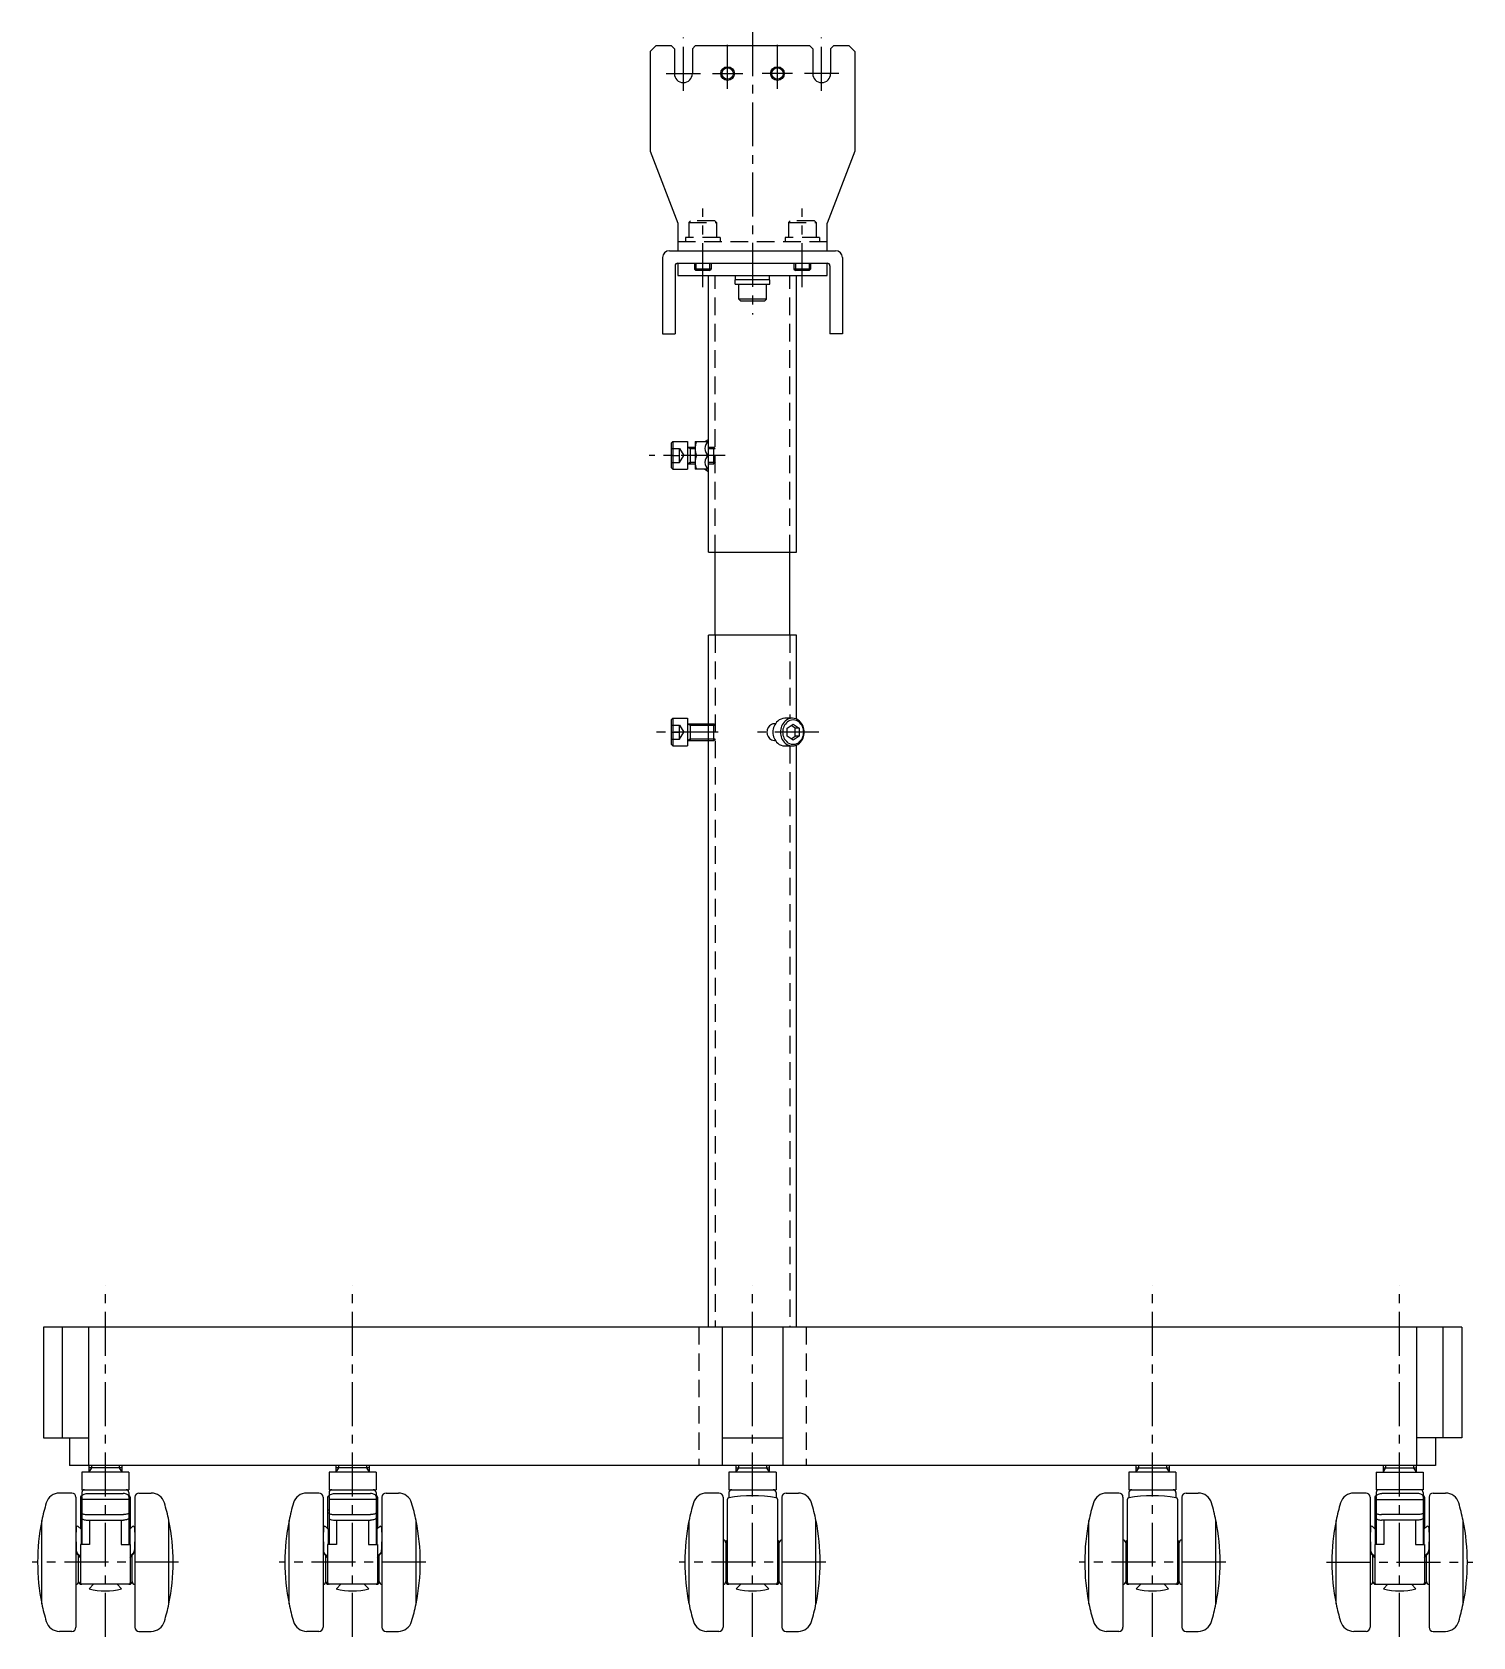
# Model space of a CAD drawing. Extents: x 0 to 1216, y -8 to 1193.
# Drawn here: x 695 to 1216, y 38 to 618 of the extents above; entities that cross this region are included whole.
import ezdxf

# ---------------------------------------------------------------- set-up
doc = ezdxf.new("R2010")
doc.units = 0
doc.header["$LTSCALE"] = 0.5
doc.linetypes.add('CENTER', pattern=[50.8, 31.75, -6.35, 6.35, -6.35])
doc.linetypes.add('DASHED', pattern=[19.05, 12.7, -6.35])
doc.layers.get('0').update_dxf_attribs({"linetype": 'CONTINUOUS'})
doc.layers.add('CENTER', color=1, linetype='CENTER')

msp = doc.modelspace()

# ---------------------------------------------------------------- linework, layer by layer
at = {"color": 7, "linetype": 'CONTINUOUS'}
for p, q in [((918.76, 611), (920.76, 613)), ((918.76, 611), (918.76, 575)), ((926.51, 613), (920.76, 613)), ((926.51, 613), (927.51, 612)), ((927.51, 612), (927.51, 603)), ((935.01, 613), (934.01, 612)), ((934.01, 612), (934.01, 603)), ((976.51, 613), (935.01, 613)), ((976.51, 613), (977.51, 612)), ((977.51, 612), (977.51, 603)), ((985.01, 613), (984.01, 612)), ((984.01, 612), (984.01, 603)), ((990.76, 613), (985.01, 613)), ((992.76, 611), (990.76, 613)), ((992.76, 611), (992.76, 575)), ((918.76, 575), (928.76, 549)), ((992.76, 575), (982.76, 549)), ((928.76, 549), (928.76, 539)), ((982.76, 539), (982.76, 549)), ((923.26, 536.5), (923.26, 509)), ((925.76, 539), (985.76, 539)), ((928.76, 539), (982.76, 539)), ((928.76, 534.5), (982.76, 534.5)), ((928.76, 534.5), (928.76, 530)), ((934.76, 534.5), (934.76, 532.34)), ((940.76, 534.5), (940.76, 532.34)), ((970.76, 534.5), (970.76, 532.34)), ((976.76, 534.5), (976.76, 532.34)), ((982.76, 530), (982.76, 534.5)), ((988.26, 536.5), (988.26, 509)), ((927.76, 533.5), (927.76, 509)), ((928.76, 530), (982.76, 530)), ((940.76, 532.34), (934.76, 532.34)), ((934.76, 532.34), (935.3, 531.8)), ((940.22, 531.8), (935.3, 531.8)), ((939.86, 430), (939.86, 530)), ((940.22, 531.8), (940.76, 532.34)), ((962.01, 528.5), (949.51, 528.5)), ((949.51, 526.9), (949.51, 528.5)), ((949.66, 528.5), (949.66, 530)), ((961.86, 528.5), (961.86, 530)), ((962.01, 526.9), (962.01, 528.5)), ((976.76, 532.34), (970.76, 532.34)), ((970.76, 532.34), (971.3, 531.8)), ((976.22, 531.8), (971.3, 531.8)), ((971.66, 430), (971.66, 530)), ((976.22, 531.8), (976.76, 532.34)), ((983.76, 533.5), (983.76, 509)), ((949.51, 526.9), (962.01, 526.9)), ((950.76, 521.5), (950.76, 526.9)), ((960.76, 521.5), (960.76, 526.9)), ((950.76, 521.5), (951.36, 520.9)), ((960.76, 521.5), (950.76, 521.5)), ((951.36, 520.9), (960.16, 520.9)), ((960.16, 520.9), (960.76, 521.5)), ((923.26, 509), (927.76, 509)), ((988.26, 509), (983.76, 509)), ((926.91, 470), (926.31, 469.4)), ((926.91, 470), (926.91, 460)), ((926.91, 470), (932.31, 470)), ((932.31, 470), (932.31, 460)), ((935.06, 470), (935.06, 460)), ((935.06, 470), (939.86, 470)), ((938.52, 470), (939.86, 470.77)), ((926.31, 469.4), (926.31, 460.6)), ((932.31, 468), (935.06, 468)), ((933.25, 468), (933.25, 462)), ((939.86, 465), (935.5, 465)), ((926.91, 460), (926.31, 460.6)), ((926.91, 460), (932.31, 460)), ((932.31, 462), (935.06, 462)), ((939.86, 460), (935.06, 460)), ((938.52, 460), (939.86, 459.23)), ((939.86, 430), (971.66, 430)), ((942.31, 400), (942.31, 430.5)), ((969.21, 400), (969.21, 430.5)), ((971.66, 400), (939.86, 400)), ((939.86, 150), (939.86, 400)), ((939.86, 150), (939.86, 400)), ((971.66, 369.69), (971.66, 400)), ((926.91, 370), (926.31, 369.4)), ((926.31, 369.4), (926.31, 360.6)), ((926.91, 370), (926.91, 360)), ((926.91, 370), (932.31, 370)), ((932.31, 370), (932.31, 360)), ((932.31, 368), (939.86, 368)), ((933.25, 368), (933.25, 362)), ((964.04, 368), (963.69, 368)), ((970.16, 370), (967.46, 370)), ((968.3, 366.44), (970.46, 367.89)), ((968.3, 363.56), (968.3, 366.44)), ((971.13, 366.44), (969.71, 367.39)), ((970.46, 367.89), (972.63, 366.44)), ((972.63, 366.44), (971.13, 366.44)), ((971.13, 363.56), (971.13, 366.44)), ((972.63, 366.44), (972.63, 363.56)), ((926.91, 360), (926.31, 360.6)), ((926.91, 360), (932.31, 360)), ((932.31, 362), (939.86, 362)), ((963.69, 362), (964.04, 362)), ((967.46, 360), (970.16, 360)), ((970.46, 362.11), (968.3, 363.56)), ((969.71, 362.61), (971.13, 363.56)), ((972.63, 363.56), (970.46, 362.11)), ((972.63, 363.56), (971.13, 363.56)), ((971.66, 150), (971.66, 360.31)), ((699.38, 150), (699.38, 110)), ((1212.14, 150), (699.38, 150)), ((706.18, 150), (706.18, 110)), ((715.69, 150), (715.69, 100)), ((944.76, 150), (944.76, 100)), ((966.76, 150), (966.76, 100)), ((1195.83, 150), (1195.83, 100)), ((1205.34, 150), (1205.34, 110)), ((1212.14, 150), (1212.14, 110)), ((699.38, 110), (715.69, 110)), ((708.89, 110), (708.89, 100)), ((944.76, 110), (966.76, 110)), ((1212.14, 110), (1195.83, 110)), ((1202.63, 110), (1202.63, 100)), ((1202.63, 100), (708.89, 100)), ((715.8, 100), (715.8, 97.5)), ((727.8, 99.14), (715.8, 99.14)), ((727.8, 100), (727.8, 97.5)), ((805.16, 100), (805.16, 97.5)), ((817.16, 99.14), (805.16, 99.14)), ((817.16, 100), (817.16, 97.5)), ((949.76, 100), (949.76, 97.5)), ((949.76, 99.14), (961.76, 99.14)), ((961.76, 100), (961.76, 97.5)), ((1094.35, 100), (1094.35, 97.5)), ((1094.35, 99.14), (1106.35, 99.14)), ((1106.35, 100), (1106.35, 97.5)), ((1183.72, 100), (1183.72, 97.5)), ((1183.72, 99.14), (1195.72, 99.14)), ((1195.72, 100), (1195.72, 97.5)), ((730.3, 97.5), (713.3, 97.5)), ((713.3, 97.5), (713.3, 91.2)), ((730.3, 97.5), (730.3, 91.2)), ((819.66, 97.5), (802.66, 97.5)), ((802.66, 97.5), (802.66, 91.2)), ((819.66, 97.5), (819.66, 91.2)), ((964.26, 97.5), (947.26, 97.5)), ((947.26, 97.5), (947.26, 91.2)), ((964.26, 97.5), (964.26, 91.2)), ((1108.85, 97.5), (1091.85, 97.5)), ((1091.85, 97.5), (1091.85, 91.2)), ((1108.85, 97.5), (1108.85, 91.2)), ((1181.22, 97.5), (1198.22, 97.5)), ((1181.22, 97.5), (1181.22, 91.2)), ((1198.22, 97.5), (1198.22, 91.2)), ((709.65, 90), (705.23, 90)), ((711.15, 88.5), (711.15, 41.5)), ((712.8, 88.5), (712.8, 77.16)), ((713.3, 91.2), (730.3, 91.2)), ((713.3, 90.2), (713.3, 89)), ((713.35, 89), (713.3, 89)), ((713.3, 88.77), (713.3, 71.42)), ((730.3, 87.68), (713.3, 87.68)), ((715.3, 89.81), (728.3, 89.81)), ((730.25, 89), (730.3, 89)), ((730.3, 90.2), (730.3, 89)), ((730.3, 88.77), (730.3, 71.42)), ((730.8, 88.5), (730.8, 77.16)), ((732.45, 88.5), (732.45, 41.5)), ((733.95, 90), (738.37, 90)), ((799.01, 90), (794.59, 90)), ((800.51, 88.5), (800.51, 41.5)), ((802.16, 88.5), (802.16, 77.16)), ((802.66, 91.2), (819.66, 91.2)), ((802.66, 90.2), (802.66, 89)), ((802.71, 89), (802.66, 89)), ((802.66, 88.77), (802.66, 71.42)), ((819.66, 87.68), (802.66, 87.68)), ((804.66, 89.81), (817.66, 89.81)), ((819.61, 89), (819.66, 89)), ((819.66, 90.2), (819.66, 89)), ((819.66, 88.77), (819.66, 71.42)), ((820.16, 88.5), (820.16, 77.16)), ((821.81, 88.5), (821.81, 41.5)), ((823.31, 90), (827.73, 90)), ((943.61, 90), (939.19, 90)), ((945.11, 88.5), (945.11, 41.5)), ((946.76, 57.5), (946.76, 87.76)), ((947.26, 91.2), (964.26, 91.2)), ((947.26, 90.2), (947.26, 88.27)), ((964.26, 90.2), (964.26, 88.27)), ((964.76, 87.76), (964.76, 57.5)), ((966.41, 88.5), (966.41, 41.5)), ((967.91, 90), (972.33, 90)), ((1088.2, 90), (1083.79, 90)), ((1089.7, 88.5), (1089.7, 41.5)), ((1091.35, 57.5), (1091.35, 87.76)), ((1091.85, 91.2), (1108.85, 91.2)), ((1091.85, 90.2), (1091.85, 88.27)), ((1108.85, 90.2), (1108.85, 88.27)), ((1109.35, 87.76), (1109.35, 57.5)), ((1111, 88.5), (1111, 41.5)), ((1112.5, 90), (1116.92, 90)), ((1177.57, 90), (1173.15, 90)), ((1179.07, 88.5), (1179.07, 41.5)), ((1180.72, 88.5), (1180.72, 77.16)), ((1198.22, 91.2), (1181.22, 91.2)), ((1181.22, 90.2), (1181.22, 89)), ((1181.27, 89), (1181.22, 89)), ((1181.22, 88.77), (1181.22, 71.42)), ((1181.22, 87.68), (1198.22, 87.68)), ((1196.22, 89.81), (1183.22, 89.81)), ((1198.17, 89), (1198.22, 89)), ((1198.22, 90.2), (1198.22, 89)), ((1198.22, 88.77), (1198.22, 71.42)), ((1198.72, 88.5), (1198.72, 77.16)), ((1200.37, 88.5), (1200.37, 41.5)), ((1201.87, 90), (1206.29, 90)), ((712.8, 83.92), (713.3, 83.92)), ((712.8, 82.83), (713.3, 82.83)), ((715.27, 82.2), (728.33, 82.2)), ((730.8, 83.92), (730.3, 83.92)), ((730.8, 82.83), (730.3, 82.83)), ((802.16, 83.92), (802.66, 83.92)), ((802.16, 82.83), (802.66, 82.83)), ((804.63, 82.2), (817.69, 82.2)), ((820.16, 83.92), (819.66, 83.92)), ((820.16, 82.83), (819.66, 82.83)), ((1180.72, 83.92), (1181.22, 83.92)), ((1180.72, 82.83), (1181.22, 82.83)), ((1196.25, 82.2), (1183.19, 82.2)), ((1198.72, 83.92), (1198.22, 83.92)), ((1198.72, 82.83), (1198.22, 82.83)), ((698.85, 80), (698.83, 80)), ((698.85, 49.9), (698.85, 80.1)), ((711.3, 75.83), (711.15, 75.83)), ((711.3, 77.59), (711.3, 75.83)), ((711.3, 77.59), (711.3, 75.83)), ((711.96, 77.89), (713, 76.98)), ((713, 76.98), (713, 71.42)), ((713.3, 76.98), (713, 76.98)), ((715.27, 80.21), (728.33, 80.21)), ((716.05, 80.21), (716.05, 71.42)), ((727.55, 80.21), (727.55, 71.42)), ((730.3, 76.98), (730.6, 76.98)), ((731.63, 77.89), (730.6, 76.98)), ((730.6, 76.98), (730.6, 71.42)), ((732.3, 77.59), (732.3, 75.83)), ((732.3, 77.59), (732.3, 75.83)), ((732.3, 75.83), (732.45, 75.83)), ((744.75, 49.9), (744.75, 80.1)), ((744.75, 80), (744.77, 80)), ((788.21, 80), (788.19, 80)), ((788.21, 49.9), (788.21, 80.1)), ((800.66, 75.83), (800.51, 75.83)), ((800.66, 77.59), (800.66, 75.83)), ((800.66, 77.59), (800.66, 75.83)), ((801.33, 77.89), (802.36, 76.98)), ((802.36, 76.98), (802.36, 71.42)), ((802.66, 76.98), (802.36, 76.98)), ((804.63, 80.21), (817.69, 80.21)), ((805.41, 80.21), (805.41, 71.42)), ((816.91, 80.21), (816.91, 71.42)), ((819.66, 76.98), (819.96, 76.98)), ((821, 77.89), (819.96, 76.98)), ((819.96, 76.98), (819.96, 71.42)), ((821.66, 77.59), (821.66, 75.83)), ((821.66, 77.59), (821.66, 75.83)), ((821.66, 75.83), (821.81, 75.83)), ((834.11, 49.9), (834.11, 80.1)), ((834.11, 80), (834.13, 80)), ((932.81, 80), (932.79, 80)), ((932.81, 49.9), (932.81, 80.1)), ((978.71, 49.9), (978.71, 80.1)), ((978.71, 80), (978.73, 80)), ((1077.4, 80), (1077.38, 80)), ((1077.4, 49.9), (1077.4, 80.1)), ((1123.3, 49.9), (1123.3, 80.1)), ((1123.3, 80), (1123.32, 80)), ((1166.77, 80), (1166.75, 80)), ((1166.77, 49.9), (1166.77, 80.1)), ((1179.22, 75.83), (1179.07, 75.83)), ((1179.22, 77.59), (1179.22, 75.83)), ((1179.22, 77.59), (1179.22, 75.83)), ((1179.88, 77.89), (1180.92, 76.98)), ((1180.92, 76.98), (1180.92, 71.42)), ((1181.22, 76.98), (1180.92, 76.98)), ((1196.25, 80.21), (1183.19, 80.21)), ((1183.97, 80.21), (1183.97, 71.42)), ((1195.47, 80.21), (1195.47, 71.42)), ((1198.22, 76.98), (1198.52, 76.98)), ((1199.55, 77.89), (1198.52, 76.98)), ((1198.52, 76.98), (1198.52, 71.42)), ((1200.22, 77.59), (1200.22, 75.83)), ((1200.22, 77.59), (1200.22, 75.83)), ((1200.22, 75.83), (1200.37, 75.83)), ((1212.67, 49.9), (1212.67, 80.1)), ((1212.67, 80), (1212.69, 80)), ((711.15, 72.37), (711.3, 72.37)), ((711.3, 71.77), (711.15, 71.77)), ((711.3, 72.37), (711.3, 69.2)), ((712.8, 71.42), (712.8, 57.5)), ((716.05, 71.42), (712.8, 71.42)), ((727.55, 71.42), (730.8, 71.42)), ((730.8, 71.42), (730.8, 57.5)), ((732.3, 72.37), (732.3, 69.2)), ((732.45, 72.37), (732.3, 72.37)), ((732.3, 71.77), (732.45, 71.77)), ((800.51, 72.37), (800.66, 72.37)), ((800.66, 71.77), (800.51, 71.77)), ((800.66, 72.37), (800.66, 69.2)), ((802.16, 71.42), (802.16, 57.5)), ((805.41, 71.42), (802.16, 71.42)), ((816.91, 71.42), (820.16, 71.42)), ((820.16, 71.42), (820.16, 57.5)), ((821.66, 72.37), (821.66, 69.2)), ((821.81, 72.37), (821.66, 72.37)), ((821.66, 71.77), (821.81, 71.77)), ((946.11, 72), (946.11, 58)), ((965.41, 58), (965.41, 72)), ((1090.7, 72), (1090.7, 58)), ((1110, 58), (1110, 72)), ((1179.07, 72.37), (1179.22, 72.37)), ((1179.22, 71.77), (1179.07, 71.77)), ((1179.22, 72.37), (1179.22, 69.2)), ((1180.72, 71.42), (1180.72, 57.5)), ((1183.97, 71.42), (1180.72, 71.42)), ((1195.47, 71.42), (1198.72, 71.42)), ((1198.72, 71.42), (1198.72, 57.5)), ((1200.22, 72.37), (1200.22, 69.2)), ((1200.37, 72.37), (1200.22, 72.37)), ((1200.22, 71.77), (1200.37, 71.77)), ((711.3, 68.52), (711.3, 69.52)), ((712.8, 66.67), (711.3, 68.52)), ((711.81, 68.07), (712.8, 67.2)), ((712.15, 58), (712.15, 67.47)), ((730.8, 66.67), (732.3, 68.52)), ((731.79, 68.07), (730.8, 67.2)), ((731.45, 58), (731.45, 67.47)), ((732.3, 68.52), (732.3, 69.52)), ((800.66, 68.52), (800.66, 69.52)), ((802.16, 66.67), (800.66, 68.52)), ((801.17, 68.07), (802.16, 67.2)), ((801.51, 58), (801.51, 67.47)), ((820.16, 66.67), (821.66, 68.52)), ((821.16, 68.07), (820.16, 67.2)), ((820.81, 58), (820.81, 67.47)), ((821.66, 68.52), (821.66, 69.52)), ((1179.22, 68.52), (1179.22, 69.52)), ((1180.72, 66.67), (1179.22, 68.52)), ((1179.73, 68.07), (1180.72, 67.2)), ((1180.07, 58), (1180.07, 67.47)), ((1198.72, 66.67), (1200.22, 68.52)), ((1199.71, 68.07), (1198.72, 67.2)), ((1199.37, 58), (1199.37, 67.47)), ((1200.22, 68.52), (1200.22, 69.52)), ((730.45, 57), (713.15, 57)), ((717.55, 57), (715.94, 55.39)), ((727.65, 55.39), (726.05, 57)), ((819.81, 57), (802.51, 57)), ((806.91, 57), (805.31, 55.39)), ((817.02, 55.39), (815.41, 57)), ((964.41, 57), (947.11, 57)), ((951.51, 57), (949.9, 55.39)), ((961.61, 55.39), (960.01, 57)), ((1109, 57), (1091.7, 57)), ((1096.1, 57), (1094.5, 55.39)), ((1106.21, 55.39), (1104.6, 57)), ((1181.07, 57), (1198.37, 57)), ((1183.86, 55.39), (1185.47, 57)), ((1193.97, 57), (1195.57, 55.39)), ((932.81, 49.9), (932.81, 50)), ((932.81, 49.9), (932.81, 50)), ((978.71, 49.9), (978.71, 50)), ((1077.4, 49.9), (1077.4, 50)), ((1077.4, 49.9), (1077.4, 50)), ((1123.3, 49.9), (1123.3, 50)), ((709.65, 40), (705.23, 40)), ((733.95, 40), (738.37, 40)), ((799.01, 40), (794.59, 40)), ((823.31, 40), (827.73, 40)), ((943.61, 40), (939.19, 40)), ((967.91, 40), (972.33, 40)), ((1088.2, 40), (1083.79, 40)), ((1112.5, 40), (1116.92, 40)), ((1177.57, 40), (1173.15, 40)), ((1201.87, 40), (1206.29, 40))]:
    msp.add_line(p, q, dxfattribs=at)
at = {"color": 3, "linetype": 'DASHED'}
for p, q in [((933.36, 549.8), (932.76, 549.2)), ((932.76, 549.2), (932.76, 543.8)), ((932.76, 549.2), (942.76, 549.2)), ((942.16, 549.8), (933.36, 549.8)), ((942.16, 549.8), (942.76, 549.2)), ((942.76, 549.2), (942.76, 543.8)), ((969.36, 549.8), (968.76, 549.2)), ((968.76, 549.2), (968.76, 543.8)), ((968.76, 549.2), (978.76, 549.2)), ((978.16, 549.8), (969.36, 549.8)), ((978.16, 549.8), (978.76, 549.2)), ((978.76, 549.2), (978.76, 543.8)), ((982.76, 542.2), (928.76, 542.2)), ((944.01, 543.8), (931.51, 543.8)), ((931.51, 543.8), (931.51, 542.2)), ((944.01, 543.8), (944.01, 542.2)), ((980.01, 543.8), (967.51, 543.8)), ((967.51, 543.8), (967.51, 542.2)), ((980.01, 543.8), (980.01, 542.2)), ((942.31, 430), (942.31, 530)), ((969.21, 430), (969.21, 530)), ((926.31, 467.5), (929.31, 467.5)), ((926.31, 465), (929.31, 465)), ((929.31, 467.5), (930.97, 465)), ((929.31, 462.5), (929.31, 467.5)), ((929.31, 462.5), (930.97, 465)), ((939.86, 468), (941.77, 468)), ((939.86, 467.46), (942.31, 467.46)), ((941.77, 462), (941.77, 468)), ((942.31, 467.46), (941.77, 468)), ((926.31, 462.5), (929.31, 462.5)), ((939.86, 462.54), (942.31, 462.54)), ((939.86, 462), (941.77, 462)), ((942.31, 462.54), (941.77, 462)), ((942.31, 400), (942.31, 150)), ((969.21, 400), (969.21, 370)), ((926.31, 367.5), (929.31, 367.5)), ((929.31, 367.5), (930.97, 365)), ((929.31, 362.5), (929.31, 367.5)), ((939.86, 368), (941.77, 368)), ((939.86, 367.46), (942.31, 367.46)), ((941.77, 362), (941.77, 368)), ((942.31, 367.46), (941.77, 368)), ((926.31, 365), (929.31, 365)), ((926.31, 362.5), (929.31, 362.5)), ((929.31, 362.5), (930.97, 365)), ((939.86, 362.54), (942.31, 362.54)), ((939.86, 362), (941.77, 362)), ((942.31, 362.54), (941.77, 362)), ((969.21, 360), (969.21, 150)), ((936.41, 150), (936.41, 100)), ((975.11, 150), (975.11, 100))]:
    msp.add_line(p, q, dxfattribs=at)
at = {"color": 3, "linetype": 'CONTINUOUS'}
for p, q in [((935.3, 534.5), (935.3, 531.8)), ((940.22, 534.5), (940.22, 531.8)), ((971.3, 534.5), (971.3, 531.8)), ((976.22, 534.5), (976.22, 531.8)), ((932.31, 468), (933.25, 467.46)), ((933.25, 467.46), (935.06, 467.46)), ((932.31, 462), (933.25, 462.54)), ((933.25, 462.54), (935.06, 462.54)), ((932.31, 368), (933.25, 367.46)), ((933.25, 367.46), (939.86, 367.46)), ((932.31, 362), (933.25, 362.54)), ((933.25, 362.54), (939.86, 362.54)), ((716.75, 99.14), (715.8, 97.5)), ((716.75, 100), (716.75, 99.14)), ((726.85, 100), (726.85, 99.14)), ((726.85, 99.14), (727.8, 97.5)), ((806.11, 99.14), (805.16, 97.5)), ((806.11, 100), (806.11, 99.14)), ((816.22, 100), (816.22, 99.14)), ((816.22, 99.14), (817.16, 97.5)), ((950.7, 99.14), (949.76, 97.5)), ((950.7, 100), (950.7, 99.14)), ((960.81, 100), (960.81, 99.14)), ((960.81, 99.14), (961.76, 97.5)), ((1095.3, 99.14), (1094.35, 97.5)), ((1095.3, 100), (1095.3, 99.14)), ((1105.41, 100), (1105.41, 99.14)), ((1105.41, 99.14), (1106.35, 97.5)), ((1184.66, 99.14), (1183.72, 97.5)), ((1184.66, 100), (1184.66, 99.14)), ((1194.77, 100), (1194.77, 99.14)), ((1194.77, 99.14), (1195.72, 97.5))]:
    msp.add_line(p, q, dxfattribs=at)
at = {"color": 7, "linetype": 'CONTINUOUS'}
for points in [[(713.3, 88.77, -0.170626), (713.42, 89.13, -0.104905), (713.88, 89.5, -0.066591), (714.49, 89.72, -0.052734), (715.3, 89.81, -0.052734)], [(730.3, 88.77, 0.170626), (730.17, 89.13, 0.104905), (729.71, 89.5, 0.066591), (729.11, 89.72, 0.052734), (728.3, 89.81, 0.052734)], [(802.66, 88.77, -0.170626), (802.79, 89.13, -0.104905), (803.25, 89.5, -0.066591), (803.86, 89.72, -0.052734), (804.66, 89.81, -0.052734)], [(819.66, 88.77, 0.170626), (819.54, 89.13, 0.104905), (819.08, 89.5, 0.066591), (818.47, 89.72, 0.052734), (817.66, 89.81, 0.052734)], [(1181.22, 88.77, -0.170626), (1181.34, 89.13, -0.104905), (1181.8, 89.5, -0.066591), (1182.41, 89.72, -0.052734), (1183.22, 89.81, -0.052734)], [(1198.22, 88.77, 0.170626), (1198.09, 89.13, 0.104905), (1197.63, 89.5, 0.066591), (1197.03, 89.72, 0.052734), (1196.22, 89.81, 0.052734)], [(713.3, 82.85, 0.228357), (713.39, 82.65, 0.088729), (713.88, 82.39, 0.045761), (714.46, 82.26, 0.033978), (715.27, 82.2, 0.033978)], [(730.3, 82.85, -0.228357), (730.2, 82.65, -0.088729), (729.72, 82.39, -0.045761), (729.13, 82.26, -0.033978), (728.33, 82.2, -0.033978)], [(802.66, 82.85, 0.228357), (802.76, 82.65, 0.088729), (803.24, 82.39, 0.045761), (803.83, 82.26, 0.033978), (804.63, 82.2, 0.033978)], [(819.66, 82.85, -0.228357), (819.57, 82.65, -0.088729), (819.09, 82.39, -0.045761), (818.5, 82.26, -0.033978), (817.69, 82.2, -0.033978)], [(1181.22, 82.85, 0.228357), (1181.31, 82.65, 0.088729), (1181.79, 82.39, 0.045761), (1182.38, 82.26, 0.033978), (1183.19, 82.2, 0.033978)], [(1198.22, 82.85, -0.228357), (1198.12, 82.65, -0.088729), (1197.64, 82.39, -0.045761), (1197.05, 82.26, -0.033978), (1196.25, 82.2, -0.033978)], [(713.3, 80.86, 0.228357), (713.39, 80.66, 0.088729), (713.88, 80.4, 0.045761), (714.46, 80.27, 0.033978), (715.27, 80.21, 0.033978)], [(730.3, 80.86, -0.228357), (730.2, 80.66, -0.088729), (729.72, 80.4, -0.045761), (729.13, 80.27, -0.033978), (728.33, 80.21, -0.033978)], [(802.66, 80.86, 0.228357), (802.76, 80.66, 0.088729), (803.24, 80.4, 0.045761), (803.83, 80.27, 0.033978), (804.63, 80.21, 0.033978)], [(819.66, 80.86, -0.228357), (819.57, 80.66, -0.088729), (819.09, 80.4, -0.045761), (818.5, 80.27, -0.033978), (817.69, 80.21, -0.033978)], [(1181.22, 80.86, 0.228357), (1181.31, 80.66, 0.088729), (1181.79, 80.4, 0.045761), (1182.38, 80.27, 0.033978), (1183.19, 80.21, 0.033978)], [(1198.22, 80.86, -0.228357), (1198.12, 80.66, -0.088729), (1197.64, 80.4, -0.045761), (1197.05, 80.27, -0.033978), (1196.25, 80.21, -0.033978)]]:
    msp.add_lwpolyline(points, format="xyb", dxfattribs=at)
at = {"color": 3, "linetype": 'CONTINUOUS'}
for centre in [(946.76, 603), (964.76, 603)]:
    msp.add_circle(centre, 2.5, dxfattribs=at)
at = {"color": 7, "linetype": 'CONTINUOUS'}
for centre in [(946.76, 603), (964.76, 603)]:
    msp.add_circle(centre, 2.07, dxfattribs=at)
for centre, radius, start, end in [((930.76, 603), 3.25, 180, 0), ((980.76, 603), 3.25, 180, 0), ((925.76, 536.5), 2.5, 90, 180), ((928.76, 533.5), 1, 90, 180), ((982.76, 533.5), 1, 0, 90), ((985.76, 536.5), 2.5, 360, 90), ((942.28, 467.5), 7.22, 159.74384, 200.25616), ((941.52, 467.5), 3, 123.62573, 236.37427), ((942.28, 462.5), 7.22, 159.74384, 200.25616), ((941.52, 462.5), 3, 123.62573, 236.37427), ((964.07, 365), 3.12, 117.71194, 242.28806), ((963.69, 365.47), 2.53, 90, 115.05847), ((968.56, 365), 5.43, 132.53954, 227.46046), ((967.46, 366.19), 3.81, 90, 132.49644), ((971.26, 365), 5.43, 132.53954, 227.46046), ((971.43, 365), 4.78, 129.5549, 230.4451), ((970.16, 366.19), 3.81, 47.50356, 132.49644), ((970.46, 366.04), 3.36, 48.49406, 131.50594), ((969.49, 365), 4.78, 309.5549, 50.4451), ((969.06, 365), 5.43, 312.53954, 47.46046), ((963.69, 364.53), 2.53, 244.94153, 270), ((967.46, 363.81), 3.81, 227.50356, 270), ((970.16, 363.81), 3.81, 227.50356, 312.49644), ((970.46, 363.96), 3.36, 224.58597, 315.41403), ((705.23, 85), 5, 90, 163.39845), ((709.65, 88.5), 1.5, 0, 90), ((713.3, 88.5), 0.5, 90, 180), ((714.3, 90.2), 1, 90, 180), ((729.3, 90.2), 1, 0, 90), ((730.3, 88.5), 0.5, 0, 90), ((733.95, 88.5), 1.5, 90, 180), ((738.37, 85), 5, 16.60155, 90), ((794.59, 85), 5, 90, 163.39845), ((799.01, 88.5), 1.5, 0, 90), ((802.66, 88.5), 0.5, 90, 180), ((803.66, 90.2), 1, 90, 180), ((818.66, 90.2), 1, 0, 90), ((819.66, 88.5), 0.5, 0, 90), ((823.31, 88.5), 1.5, 90, 180), ((827.73, 85), 5, 16.60155, 90), ((939.19, 85), 5, 90, 163.39845), ((943.61, 88.5), 1.5, 0, 90), ((947.26, 87.76), 0.5, 99.88767, 180), ((955.76, 39), 50, 80.11233, 99.88767), ((948.26, 90.2), 1, 90, 180), ((963.26, 90.2), 1, 0, 90), ((964.26, 87.76), 0.5, 0, 80.11233), ((967.91, 88.5), 1.5, 90, 180), ((972.33, 85), 5, 16.60155, 90), ((1083.79, 85), 5, 90, 163.39845), ((1088.2, 88.5), 1.5, 0, 90), ((1091.85, 87.76), 0.5, 99.88767, 180), ((1100.35, 39), 50, 80.11233, 99.88767), ((1092.85, 90.2), 1, 90, 180), ((1107.85, 90.2), 1, 0, 90), ((1108.85, 87.76), 0.5, 0, 80.11233), ((1112.5, 88.5), 1.5, 90, 180), ((1116.92, 85), 5, 16.60155, 90), ((1173.15, 85), 5, 90, 163.39845), ((1177.57, 88.5), 1.5, 0, 90), ((1181.22, 88.5), 0.5, 90, 180), ((1182.22, 90.2), 1, 90, 180), ((1197.22, 90.2), 1, 0, 90), ((1198.22, 88.5), 0.5, 0, 90), ((1201.87, 88.5), 1.5, 90, 180), ((1206.29, 85), 5, 16.60155, 90), ((772.31, 65), 75, 163.39845, 168.38506), ((671.28, 65), 75, 11.61494, 16.60155), ((861.68, 65), 75, 163.39845, 168.38506), ((760.65, 65), 75, 11.61494, 16.60155), ((1006.27, 65), 75, 163.39845, 168.38506), ((905.24, 65), 75, 11.61494, 16.60155), ((1150.87, 65), 75, 163.39845, 168.38506), ((1049.84, 65), 75, 11.61494, 16.60155), ((1240.23, 65), 75, 163.39845, 168.38506), ((1139.2, 65), 75, 11.61494, 16.60155), ((772.31, 65), 75, 168.46304, 191.53696), ((711.7, 77.59), 0.4, 48.57633, 180), ((731.9, 77.59), 0.4, 0, 131.42367), ((671.28, 65), 75, 348.46304, 11.53696), ((861.68, 65), 75, 168.46304, 191.53696), ((801.06, 77.59), 0.4, 48.57633, 180), ((821.26, 77.59), 0.4, 0, 131.42367), ((760.65, 65), 75, 348.46304, 11.53696), ((1006.27, 65), 75, 168.46304, 191.53696), ((905.24, 65), 75, 348.46304, 11.53696), ((1150.87, 65), 75, 168.46304, 191.53696), ((1049.84, 65), 75, 348.46304, 11.53696), ((1240.23, 65), 75, 168.46304, 191.53696), ((1179.62, 77.59), 0.4, 48.57633, 180), ((1199.82, 77.59), 0.4, 0, 131.42367), ((1139.2, 65), 75, 348.46304, 11.53696), ((945.11, 72), 1, 0, 90), ((947.11, 72), 1, 110.48732, 180), ((964.41, 72), 1, 0, 69.51268), ((966.41, 72), 1, 90, 180), ((1089.7, 72), 1, 0, 90), ((1091.7, 72), 1, 110.48732, 180), ((1109, 72), 1, 0, 69.51268), ((1111, 72), 1, 90, 180), ((712.8, 69.2), 1.5, 180, 228.57633), ((730.8, 69.2), 1.5, 311.42367, 0), ((802.16, 69.2), 1.5, 180, 228.57633), ((820.16, 69.2), 1.5, 311.42367, 0), ((1180.72, 69.2), 1.5, 180, 228.57633), ((1198.72, 69.2), 1.5, 311.42367, 0), ((711.15, 58), 1, 270, 0), ((713.15, 58), 1, 180, 270), ((713.3, 57.5), 0.5, 180, 270), ((721.8, 76.6), 22, 254.56217, 285.43783), ((730.3, 57.5), 0.5, 270, 0), ((730.45, 58), 1, 270, 0), ((732.45, 58), 1, 180, 270), ((800.51, 58), 1, 270, 0), ((802.51, 58), 1, 180, 270), ((802.66, 57.5), 0.5, 180, 270), ((811.16, 76.6), 22, 254.56217, 285.43783), ((819.66, 57.5), 0.5, 270, 0), ((819.81, 58), 1, 270, 0), ((821.81, 58), 1, 180, 270), ((945.11, 58), 1, 270, 0), ((947.11, 58), 1, 180, 270), ((947.26, 57.5), 0.5, 180, 270), ((955.76, 76.6), 22, 254.56217, 285.43783), ((964.26, 57.5), 0.5, 270, 0), ((964.41, 58), 1, 270, 0), ((966.41, 58), 1, 180, 270), ((1089.7, 58), 1, 270, 0), ((1091.7, 58), 1, 180, 270), ((1091.85, 57.5), 0.5, 180, 270), ((1100.35, 76.6), 22, 254.56217, 285.43783), ((1108.85, 57.5), 0.5, 270, 0), ((1109, 58), 1, 270, 0), ((1111, 58), 1, 180, 270), ((1179.07, 58), 1, 270, 0), ((1181.07, 58), 1, 180, 270), ((1181.22, 57.5), 0.5, 180, 270), ((1189.72, 76.6), 22, 254.56217, 285.43783), ((1198.22, 57.5), 0.5, 270, 0), ((1198.37, 58), 1, 270, 0), ((1200.37, 58), 1, 180, 270), ((772.31, 65), 75, 191.61494, 196.60155), ((671.28, 65), 75, 343.39845, 348.38506), ((861.68, 65), 75, 191.61494, 196.60155), ((760.65, 65), 75, 343.39845, 348.38506), ((1006.27, 65), 75, 191.61494, 196.60155), ((905.24, 65), 75, 343.39845, 348.38506), ((1150.87, 65), 75, 191.61494, 196.60155), ((1049.84, 65), 75, 343.39845, 348.38506), ((1240.23, 65), 75, 191.61494, 196.60155), ((1139.2, 65), 75, 343.39845, 348.38506), ((705.23, 45), 5, 196.60155, 270), ((709.65, 41.5), 1.5, 270, 0), ((733.95, 41.5), 1.5, 180, 270), ((738.37, 45), 5, 270, 343.39845), ((794.59, 45), 5, 196.60155, 270), ((799.01, 41.5), 1.5, 270, 0), ((823.31, 41.5), 1.5, 180, 270), ((827.73, 45), 5, 270, 343.39845), ((939.19, 45), 5, 196.60155, 270), ((943.61, 41.5), 1.5, 270, 0), ((967.91, 41.5), 1.5, 180, 270), ((972.33, 45), 5, 270, 343.39845), ((1083.79, 45), 5, 196.60155, 270), ((1088.2, 41.5), 1.5, 270, 0), ((1112.5, 41.5), 1.5, 180, 270), ((1116.92, 45), 5, 270, 343.39845), ((1173.15, 45), 5, 196.60155, 270), ((1177.57, 41.5), 1.5, 270, 0), ((1201.87, 41.5), 1.5, 180, 270), ((1206.29, 45), 5, 270, 343.39845)]:
    msp.add_arc(centre, radius, start, end, dxfattribs=at)
at = {"layer": 'CENTER', "color": 1, "linetype": 'CENTER'}
for p, q in [((930.76, 596.75), (930.76, 616)), ((946.76, 597.5), (946.76, 616)), ((955.76, 618), (955.76, 515.9)), ((964.76, 597.5), (964.76, 616)), ((980.76, 596.75), (980.76, 616)), ((924.51, 603), (937.01, 603)), ((941.26, 603), (952.26, 603)), ((970.26, 603), (959.26, 603)), ((987.01, 603), (974.51, 603)), ((937.76, 525.83), (937.76, 554.27)), ((973.76, 525.83), (973.76, 554.27)), ((945.86, 465), (918.39, 465)), ((943.31, 365), (920.84, 365)), ((979.68, 365), (957.6, 365)), ((721.8, 38), (721.8, 165)), ((811.16, 38), (811.16, 165)), ((955.76, 38), (955.76, 165)), ((1100.35, 38), (1100.35, 165)), ((1189.72, 38), (1189.72, 165)), ((748.28, 65), (695.31, 65)), ((837.65, 65), (784.68, 65)), ((982.24, 65), (929.27, 65)), ((1126.84, 65), (1073.87, 65)), ((1163.23, 65), (1216.2, 65))]:
    msp.add_line(p, q, dxfattribs=at)

doc.saveas('drawing.dxf')
